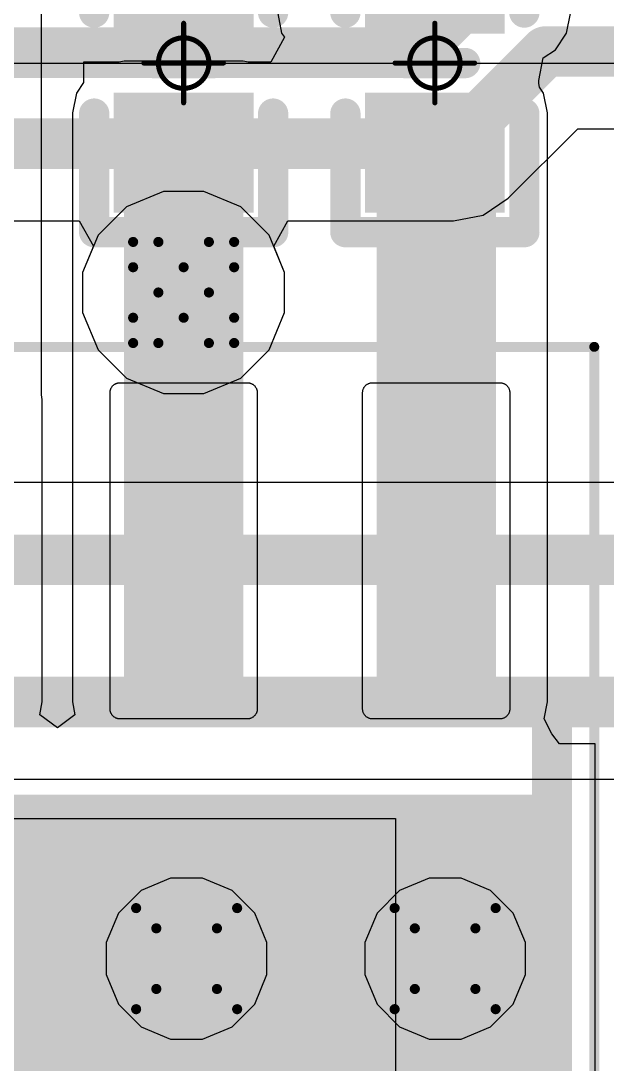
# Model space of a CAD drawing. Header units: inches. Extents: x -13 to 366, y -4 to 120.
# Drawn here: x 7.4 to 10.35, y 23.63 to 28.87 of the extents above; entities that cross this region are included whole.
import ezdxf

# ---------------------------------------------------------------- set-up
doc = ezdxf.new("R2010")
doc.units = ezdxf.units.IN
for name, color, linetype in [('Bottom Layer', 5, 'Continuous'), ('Bottom Solder', 6, 'Continuous'), ('Drill Drawing', 1, 'Continuous'), ('GND', 16, 'Continuous'), ('Mechanical 13', 56, 'Continuous'), ('Mechanical 15', 56, 'Continuous'), ('Multi-Layer', 9, 'Continuous'), ('Pad Holes', 156, 'Continuous'), ('POWER', 76, 'Continuous'), ('Top Layer', 1, 'Continuous'), ('Top Overlay', 2, 'Continuous'), ('Top Paste', 8, 'Continuous'), ('Top Solder', 216, 'Continuous'), ('Via Holes', 16, 'Continuous')]:
    doc.layers.add(name, color=color, linetype=linetype)

# ---------------------------------------------------------------- blocks, each defined once
blk = doc.blocks.new('C_0402_L_20')
at = {"layer": 'Top Layer'}
for points in [[(-0.6499986999999999, 0.2499995), (-0.2499995, 0.2499995), (-0.2499995, -0.2499995), (-0.6499986999999999, -0.2499995)], [(0.24991822, 0.24991822), (0.64991742, 0.24991822), (0.64991742, -0.25008078), (0.24991822, -0.25008078)]]:
    blk.add_hatch(color=1, dxfattribs=at).paths.add_polyline_path(points)
at = {"layer": 'Top Paste'}
for points in [[(-0.6499986999999999, 0.2499995), (-0.2499995, 0.2499995), (-0.2499995, -0.2499995), (-0.6499986999999999, -0.2499995)], [(0.24991822, 0.24991822), (0.64991742, 0.24991822), (0.64991742, -0.25008078), (0.24991822, -0.25008078)]]:
    blk.add_hatch(color=8, dxfattribs=at).paths.add_polyline_path(points)
at = {"layer": 'Top Solder'}
for points in [[(-0.7515987, 0.3515995), (-0.1483995, 0.3515995), (-0.1483995, -0.3515995), (-0.7515987, -0.3515995)], [(0.14831822, 0.35151822), (0.75151742, 0.35151822), (0.75151742, -0.35168078), (0.14831822, -0.35168078)]]:
    blk.add_hatch(color=216, dxfattribs=at).paths.add_polyline_path(points)
at = {"layer": 'Mechanical 15', "const_width": 0.0254}
for points in [[(0, 0.1999996), (0, -0.1999996)], [(-0.1999996, 0), (0.1999996, 0)]]:
    blk.add_lwpolyline(points, dxfattribs=at)
at = {"layer": 'Mechanical 15'}
for points, const_width in [([(-0.00635, 0.1999996, 1), (0.00635, 0.1999996, 1)], 0.0127), ([(0.127, 0, 1), (-0.127, 0, 1)], 0.0254), ([(-0.2063496, 0, 1), (-0.1936496, 0, 1)], 0.0127), ([(-0.13335, 0, 1), (-0.12065, 0, 1)], 0.0127), ([(0.12065, 0, 1), (0.13335, 0, 1)], 0.0127), ([(0.1936496, 0, 1), (0.2063496, 0, 1)], 0.0127), ([(-0.00635, -0.1999996, 1), (0.00635, -0.1999996, 1)], 0.0127)]:
    blk.add_lwpolyline(points, format="xyb", close=True, dxfattribs=dict(at, const_width=const_width))
at = {"layer": 'Top Overlay', "const_width": 0.1524}
for points in [[(-0.84991956, 0.44991782), (-0.254, 0.44991782)], [(-0.84991956, 0.44991782), (-0.84991956, -0.44991782)], [(0.254, 0.44991782), (0.84991956, 0.44991782)], [(0.84991956, 0.44991782), (0.84991956, -0.45008038)], [(0, 0.1524), (0, -0.1524)], [(-0.84991956, -0.44991782), (-0.254, -0.44991782)], [(-0.84991956, -0.44991782), (-0.8497569999999999, -0.45008038)], [(0.254, -0.44991782), (0.84991956, -0.44991782)]]:
    blk.add_lwpolyline(points, dxfattribs=at)
at = {"layer": 'Top Overlay', "const_width": 0.0762}
for points in [[(-0.8880195599999998, 0.44991782, 1), (-0.81181956, 0.44991782, 1)], [(-0.8880195599999998, 0.44991782, 1), (-0.81181956, 0.44991782, 1)], [(-0.2921, 0.44991782, 1), (-0.2159, 0.44991782, 1)], [(0.2159, 0.44991782, 1), (0.2921, 0.44991782, 1)], [(0.81181956, 0.44991782, 1), (0.8880195599999998, 0.44991782, 1)], [(0.81181956, 0.44991782, 1), (0.8880195599999998, 0.44991782, 1)], [(-0.0381, 0.1524, 1), (0.0381, 0.1524, 1)], [(-0.0381, -0.1524, 1), (0.0381, -0.1524, 1)], [(-0.8880195599999998, -0.44991782, 1), (-0.81181956, -0.44991782, 1)], [(-0.8880195599999998, -0.44991782, 1), (-0.81181956, -0.44991782, 1)], [(-0.8880195599999998, -0.44991782, 1), (-0.81181956, -0.44991782, 1)], [(-0.8878569999999999, -0.45008038, 1), (-0.8116569999999999, -0.45008038, 1)], [(-0.2921, -0.44991782, 1), (-0.2159, -0.44991782, 1)], [(0.2159, -0.44991782, 1), (0.2921, -0.44991782, 1)], [(0.81181956, -0.44991782, 1), (0.8880195599999998, -0.44991782, 1)], [(0.81181956, -0.45008038, 1), (0.8880195599999998, -0.45008038, 1)]]:
    blk.add_lwpolyline(points, format="xyb", close=True, dxfattribs=at)
blk = doc.blocks.new('VREG_LM5017MR_NOPB_21')
at = {"layer": 'Bottom Layer'}
h = blk.add_hatch(color=5, dxfattribs=at)
edge = h.paths.add_edge_path()
edge.add_arc((-0.65000124, 1.95000118), 0.1499997, 0, 360)
h = blk.add_hatch(color=5, dxfattribs=at)
edge = h.paths.add_edge_path()
edge.add_arc((-0.65000124, 0.65000124), 0.1499997, 0, 360)
at = {"layer": 'Bottom Solder'}
h = blk.add_hatch(color=6, dxfattribs=at)
edge = h.paths.add_edge_path()
edge.add_arc((-0.65000124, 1.95000118), 0.2515997, 0, 360)
h = blk.add_hatch(color=6, dxfattribs=at)
edge = h.paths.add_edge_path()
edge.add_arc((-0.65000124, 0.65000124), 0.2515997, 0, 360)
at = {"layer": 'GND'}
h = blk.add_hatch(color=16, dxfattribs=at)
edge = h.paths.add_edge_path()
edge.add_arc((-0.65000124, 1.95000118), 0.1499997, 0, 360)
h = blk.add_hatch(color=16, dxfattribs=at)
edge = h.paths.add_edge_path()
edge.add_arc((-0.65000124, 0.65000124), 0.1499997, 0, 360)
at = {"layer": 'Multi-Layer'}
h = blk.add_hatch(color=9, dxfattribs=at)
edge = h.paths.add_edge_path()
edge.add_arc((-0.65000124, 1.95000118), 0.1499997, 0, 360)
h = blk.add_hatch(color=9, dxfattribs=at)
edge = h.paths.add_edge_path()
edge.add_arc((-0.65000124, 0.65000124), 0.1499997, 0, 360)
at = {"layer": 'Pad Holes'}
h = blk.add_hatch(color=7, dxfattribs=at)
edge = h.paths.add_edge_path()
edge.add_arc((-0.65000124, 1.95000118), 0.0999998, 0, 360)
h = blk.add_hatch(color=7, dxfattribs=at)
edge = h.paths.add_edge_path()
edge.add_arc((-0.65000124, 0.65000124), 0.0999998, 0, 360)
at = {"layer": 'POWER'}
h = blk.add_hatch(color=76, dxfattribs=at)
edge = h.paths.add_edge_path()
edge.add_arc((-0.65000124, 1.95000118), 0.1499997, 0, 360)
h = blk.add_hatch(color=76, dxfattribs=at)
edge = h.paths.add_edge_path()
edge.add_arc((-0.65000124, 0.65000124), 0.1499997, 0, 360)
at = {"layer": 'Top Layer'}
blk.add_hatch(color=1, dxfattribs=at).paths.add_polyline_path([(-1.47499959, 2.45000018), (1.47499959, 2.45000018), (1.47499959, -2.45000018), (-1.47499959, -2.45000018)])
h = blk.add_hatch(color=1, dxfattribs=at)
edge = h.paths.add_edge_path()
edge.add_arc((-3.45999816, 2.18999816), 0.01500124, 90, 180)
edge.add_line((-3.4749994, 2.18999816), (-3.4749994, 1.62000184))
edge.add_arc((-3.45999816, 1.62000184), 0.01500124, 180, 270)
edge.add_line((-3.45999816, 1.6050006), (-1.9400012, 1.6050006))
edge.add_arc((-1.9400012, 1.62000184), 0.01500124, 270, 360)
edge.add_line((-1.92499996, 1.62000184), (-1.92499996, 2.18999816))
edge.add_arc((-1.9400012, 2.18999816), 0.01500124, 0, 90)
edge.add_line((-1.9400012, 2.2049994), (-3.45999816, 2.2049994))
h = blk.add_hatch(color=1, dxfattribs=at)
edge = h.paths.add_edge_path()
edge.add_arc((-0.65000124, 1.95000118), 0.1499997, 0, 360)
h = blk.add_hatch(color=1, dxfattribs=at)
edge = h.paths.add_edge_path()
edge.add_arc((-3.45999816, 0.9199981599999999), 0.01500124, 90, 180)
edge.add_line((-3.4749994, 0.9199981599999999), (-3.4749994, 0.3500018399999999))
edge.add_arc((-3.45999816, 0.35000184), 0.01500124, 180, 270)
edge.add_line((-3.45999816, 0.3350005999999999), (-1.9400012, 0.3350005999999999))
edge.add_arc((-1.9400012, 0.35000184), 0.01500124, 270, 360)
edge.add_line((-1.92499996, 0.35000184), (-1.92499996, 0.91999816))
edge.add_arc((-1.9400012, 0.9199981599999999), 0.01500124, 0, 90)
edge.add_line((-1.9400012, 0.9349993999999999), (-3.45999816, 0.9349993999999999))
h = blk.add_hatch(color=1, dxfattribs=at)
edge = h.paths.add_edge_path()
edge.add_arc((-0.65000124, 0.65000124), 0.1499997, 0, 360)
at = {"layer": 'Top Paste'}
h = blk.add_hatch(color=8, dxfattribs=at)
edge = h.paths.add_edge_path()
edge.add_arc((-3.45999816, 2.18999816), 0.01500124, 90, 180)
edge.add_line((-3.4749994, 2.18999816), (-3.4749994, 1.62000184))
edge.add_arc((-3.45999816, 1.62000184), 0.01500124, 180, 270)
edge.add_line((-3.45999816, 1.6050006), (-1.9400012, 1.6050006))
edge.add_arc((-1.9400012, 1.62000184), 0.01500124, 270, 360)
edge.add_line((-1.92499996, 1.62000184), (-1.92499996, 2.18999816))
edge.add_arc((-1.9400012, 2.18999816), 0.01500124, 0, 90)
edge.add_line((-1.9400012, 2.2049994), (-3.45999816, 2.2049994))
h = blk.add_hatch(color=8, dxfattribs=at)
edge = h.paths.add_edge_path()
edge.add_arc((-3.45999816, 0.9199981599999999), 0.01500124, 90, 180)
edge.add_line((-3.4749994, 0.9199981599999999), (-3.4749994, 0.3500018399999999))
edge.add_arc((-3.45999816, 0.35000184), 0.01500124, 180, 270)
edge.add_line((-3.45999816, 0.3350005999999999), (-1.9400012, 0.3350005999999999))
edge.add_arc((-1.9400012, 0.35000184), 0.01500124, 270, 360)
edge.add_line((-1.92499996, 0.35000184), (-1.92499996, 0.91999816))
edge.add_arc((-1.9400012, 0.9199981599999999), 0.01500124, 0, 90)
edge.add_line((-1.9400012, 0.9349993999999999), (-3.45999816, 0.9349993999999999))
at = {"layer": 'Top Solder'}
h = blk.add_hatch(color=216, dxfattribs=at)
edge = h.paths.add_edge_path()
edge.add_arc((-0.65000124, 1.95000118), 0.2515997, 0, 360)
h = blk.add_hatch(color=216, dxfattribs=at)
edge = h.paths.add_edge_path()
edge.add_arc((-0.65000124, 0.65000124), 0.2515997, 0, 360)
at = {"layer": 'Mechanical 13', "const_width": 0.127}
for points in [[(-1.95000118, -2.45000018), (-1.95000118, 2.45000018)], [(1.95000118, 2.45000018), (-1.95000118, 2.45000018)]]:
    blk.add_lwpolyline(points, dxfattribs=at)
at = {"layer": 'Mechanical 13'}
for points, const_width in [([(-1.98175118, 2.45000018, 1), (-1.91825118, 2.45000018, 1)], 0.0635), ([(-1.98175118, 2.45000018, 1), (-1.91825118, 2.45000018, 1)], 0.0635), ([(-3.76982736, 1.90757556, 1), (-3.96982696, 1.90757556, 1)], 0.1999996), ([(-4.01982686, 1.90757556, 1), (-3.91982706, 1.90757556, 1)], 0.0999998), ([(-3.819827259999999, 1.90757556, 1), (-3.719827459999999, 1.90757556, 1)], 0.0999998)]:
    blk.add_lwpolyline(points, format="xyb", close=True, dxfattribs=dict(at, const_width=const_width))
at = {"layer": 'Mechanical 15', "const_width": 0.0499999}
for points in [[(3.7249989, 2.69999968), (-3.7249989, 2.69999968)], [(-3.7249989, -2.69999968), (-3.7249989, 2.69999968)]]:
    blk.add_lwpolyline(points, dxfattribs=at)
at = {"layer": 'Mechanical 15', "const_width": 0.02499868}
blk.add_lwpolyline([(-3.737498239999999, 2.69999968, 1), (-3.71249956, 2.69999968, 1)], format="xyb", close=True, dxfattribs=at)
blk.add_lwpolyline([(-3.737498239999999, 2.69999968, 1), (-3.71249956, 2.69999968, 1)], format="xyb", close=True, dxfattribs=at)
at = {"layer": 'Top Overlay', "const_width": 0.127}
blk.add_lwpolyline([(1.95000118, 2.52499876), (-1.95000118, 2.52499876)], dxfattribs=at)
at = {"layer": 'Top Overlay'}
for points, const_width in [([(-1.98175118, 2.52499876, 1), (-1.91825118, 2.52499876, 1)], 0.0635), ([(-3.76982736, 1.90757556, 1), (-3.96982696, 1.90757556, 1)], 0.1999996), ([(-4.01982686, 1.90757556, 1), (-3.91982706, 1.90757556, 1)], 0.0999998), ([(-3.819827259999999, 1.90757556, 1), (-3.719827459999999, 1.90757556, 1)], 0.0999998)]:
    blk.add_lwpolyline(points, format="xyb", close=True, dxfattribs=dict(at, const_width=const_width))
at = {"layer": 'Top Paste'}
for p, q in [((-1.3550011, -1.69999914), (-1.3550011, 1.69999914)), ((-1.3550011, 1.69999914), (1.3550011, 1.69999914))]:
    blk.add_line(p, q, dxfattribs=at)
at = {"layer": 'Top Solder'}
for p, q in [((-3.5354514, 2.2543897), (-3.53385628, 2.25646488)), ((-3.53385628, 2.25646488), (-3.53215702, 2.25845624)), ((-3.53215702, 2.25845624), (-3.530356159999999, 2.26035616)), ((-3.530356159999999, 2.26035616), (-3.52845624, 2.26215702)), ((-3.52845624, 2.26215702), (-3.52646488, 2.26385628)), ((-3.52646488, 2.26385628), (-3.5243897, 2.2654514)), ((-3.5243897, 2.2654514), (-3.5222307, 2.26693476)), ((-3.5222307, 2.26693476), (-3.52000058, 2.26830128)), ((-3.52000058, 2.26830128), (-3.51769934, 2.26955096)), ((-3.51769934, 2.26955096), (-3.51533714, 2.27067618)), ((-3.51533714, 2.27067618), (-3.51291906, 2.27167948)), ((-3.51291906, 2.27167948), (-3.510450179999999, 2.27255324)), ((-3.510450179999999, 2.27255324), (-3.50794066, 2.27329746)), ((-3.50794066, 2.27329746), (-3.50539558, 2.27390706)), ((-3.50539558, 2.27390706), (-3.50282256, 2.27438458)), ((-3.50282256, 2.27438458), (-3.500226679999999, 2.27472494)), ((-3.500226679999999, 2.27472494), (-3.49761556, 2.27493068)), ((-3.49761556, 2.27493068), (-3.49499936, 2.27499926)), ((-3.49499936, 2.27499926), (-1.905, 2.27499926)), ((-1.905, 2.27499926), (-1.9023838, 2.27493068)), ((-1.9023838, 2.27493068), (-1.89977268, 2.27472494)), ((-1.89977268, 2.27472494), (-1.89717934, 2.27438458)), ((-1.89717934, 2.27438458), (-1.89460378, 2.27390706)), ((-1.89460378, 2.27390706), (-1.8920587, 2.27329746)), ((-1.8920587, 2.27329746), (-1.88954918, 2.27255324)), ((-1.88954918, 2.27255324), (-1.88708284, 2.27167948)), ((-1.88708284, 2.27167948), (-1.88466222, 2.27067618)), ((-1.88466222, 2.27067618), (-1.88230002, 2.26955096)), ((-1.88230002, 2.26955096), (-1.87999878, 2.26830128)), ((-1.87999878, 2.26830128), (-1.87776866, 2.26693476)), ((-1.87776866, 2.26693476), (-1.87560966, 2.2654514)), ((-1.87560966, 2.2654514), (-1.87353448, 2.26385628)), ((-1.87353448, 2.26385628), (-1.87154312, 2.26215702)), ((-1.87154312, 2.26215702), (-1.86964574, 2.26035616)), ((-1.86964574, 2.26035616), (-1.86784234, 2.25845624)), ((-1.86784234, 2.25845624), (-1.86614308, 2.25646488)), ((-1.86614308, 2.25646488), (-1.86454796, 2.2543897)), ((-3.54499926, 2.22499936), (-3.54493068, 2.22761556)), ((-3.54499926, 1.58500064), (-3.54499926, 2.22499936)), ((-3.54493068, 2.22761556), (-3.54472494, 2.23022668)), ((-3.54472494, 2.23022668), (-3.54438458, 2.23282256)), ((-3.54438458, 2.23282256), (-3.54390706, 2.23539558)), ((-3.54390706, 2.23539558), (-3.54329746, 2.23794066)), ((-3.54329746, 2.23794066), (-3.54255324, 2.24045018)), ((-3.54255324, 2.24045018), (-3.54167948, 2.24291906)), ((-3.54167948, 2.24291906), (-3.54067618, 2.24533714)), ((-3.54067618, 2.24533714), (-3.53955096, 2.24769934)), ((-3.53955096, 2.24769934), (-3.538301279999999, 2.25000058)), ((-3.538301279999999, 2.25000058), (-3.53693476, 2.2522307)), ((-3.53693476, 2.2522307), (-3.5354514, 2.2543897)), ((-1.86454796, 2.2543897), (-1.86306714, 2.2522307)), ((-1.86306714, 2.2522307), (-1.86169808, 2.25000058)), ((-1.86169808, 2.25000058), (-1.86045094, 2.24769934)), ((-1.86045094, 2.24769934), (-1.85932318, 2.24533714)), ((-1.85932318, 2.24533714), (-1.85831988, 2.24291906)), ((-1.85831988, 2.24291906), (-1.85744612, 2.24045018)), ((-1.85744612, 2.24045018), (-1.85670444, 2.23794066)), ((-1.85670444, 2.23794066), (-1.8560923, 2.23539558)), ((-1.8560923, 2.23539558), (-1.85561478, 2.23282256)), ((-1.85561478, 2.23282256), (-1.85527442, 2.23022668)), ((-1.85527442, 2.23022668), (-1.85506868, 2.22761556)), ((-1.85506868, 2.22761556), (-1.8550001, 2.22499936)), ((-1.8550001, 2.22499936), (-1.8550001, 1.58500064)), ((-1.3550011, -1.69999914), (-1.3550011, 1.69999914)), ((-1.3550011, 1.69999914), (1.3550011, 1.69999914)), ((-3.54493068, 1.58238444), (-3.54499926, 1.58500064)), ((-3.54472494, 1.57977332), (-3.54493068, 1.58238444)), ((-3.54438458, 1.57717744), (-3.54472494, 1.57977332)), ((-3.54390706, 1.57460442), (-3.54438458, 1.57717744)), ((-3.54329746, 1.57205934), (-3.54390706, 1.57460442)), ((-1.8560923, 1.57460442), (-1.85670444, 1.57205934)), ((-1.85561478, 1.57717744), (-1.8560923, 1.57460442)), ((-1.85527442, 1.57977332), (-1.85561478, 1.57717744)), ((-1.85506868, 1.58238444), (-1.85527442, 1.57977332)), ((-1.8550001, 1.58500064), (-1.85506868, 1.58238444)), ((-3.54255324, 1.56954982), (-3.54329746, 1.57205934)), ((-3.54167948, 1.56708094), (-3.54255324, 1.56954982)), ((-3.54067618, 1.56466286), (-3.54167948, 1.56708094)), ((-3.53955096, 1.56230066), (-3.54067618, 1.56466286)), ((-3.538301279999999, 1.55999942), (-3.53955096, 1.56230066)), ((-3.53693476, 1.5577693), (-3.538301279999999, 1.55999942)), ((-3.5354514, 1.5556103), (-3.53693476, 1.5577693)), ((-3.53385628, 1.55353512), (-3.5354514, 1.5556103)), ((-3.53215702, 1.55154376), (-3.53385628, 1.55353512)), ((-3.530356159999999, 1.54964384), (-3.53215702, 1.55154376)), ((-3.52845624, 1.54784298), (-3.530356159999999, 1.54964384)), ((-3.52646488, 1.54614372), (-3.52845624, 1.54784298)), ((-3.5243897, 1.5445486), (-3.52646488, 1.54614372)), ((-3.5222307, 1.54306524), (-3.5243897, 1.5445486)), ((-3.52000058, 1.54169872), (-3.5222307, 1.54306524)), ((-3.51769934, 1.54044904), (-3.52000058, 1.54169872)), ((-3.51533714, 1.53932382), (-3.51769934, 1.54044904)), ((-3.51291906, 1.53832052), (-3.51533714, 1.53932382)), ((-3.510450179999999, 1.53744676), (-3.51291906, 1.53832052)), ((-3.50794066, 1.53670254), (-3.510450179999999, 1.53744676)), ((-3.50539558, 1.53609294), (-3.50794066, 1.53670254)), ((-3.50282256, 1.53561542), (-3.50539558, 1.53609294)), ((-3.500226679999999, 1.53527506), (-3.50282256, 1.53561542)), ((-3.49761556, 1.53506932), (-3.500226679999999, 1.53527506)), ((-3.49499936, 1.53500074), (-3.49761556, 1.53506932)), ((-1.905, 1.53500074), (-3.49499936, 1.53500074)), ((-1.9023838, 1.53506932), (-1.905, 1.53500074)), ((-1.89977268, 1.53527506), (-1.9023838, 1.53506932)), ((-1.89717934, 1.53561542), (-1.89977268, 1.53527506)), ((-1.89460378, 1.53609294), (-1.89717934, 1.53561542)), ((-1.8920587, 1.53670254), (-1.89460378, 1.53609294)), ((-1.88954918, 1.53744676), (-1.8920587, 1.53670254)), ((-1.88708284, 1.53832052), (-1.88954918, 1.53744676)), ((-1.88466222, 1.53932382), (-1.88708284, 1.53832052)), ((-1.88230002, 1.54044904), (-1.88466222, 1.53932382)), ((-1.87999878, 1.54169872), (-1.88230002, 1.54044904)), ((-1.87776866, 1.54306524), (-1.87999878, 1.54169872)), ((-1.87560966, 1.5445486), (-1.87776866, 1.54306524)), ((-1.87353448, 1.54614372), (-1.87560966, 1.5445486)), ((-1.87154312, 1.54784298), (-1.87353448, 1.54614372)), ((-1.86964574, 1.54964384), (-1.87154312, 1.54784298)), ((-1.86784234, 1.55154376), (-1.86964574, 1.54964384)), ((-1.86614308, 1.55353512), (-1.86784234, 1.55154376)), ((-1.86454796, 1.5556103), (-1.86614308, 1.55353512)), ((-1.86306714, 1.5577693), (-1.86454796, 1.5556103)), ((-1.86169808, 1.55999942), (-1.86306714, 1.5577693)), ((-1.86045094, 1.56230066), (-1.86169808, 1.55999942)), ((-1.85932318, 1.56466286), (-1.86045094, 1.56230066)), ((-1.85831988, 1.56708094), (-1.85932318, 1.56466286)), ((-1.85744612, 1.56954982), (-1.85831988, 1.56708094)), ((-1.85670444, 1.57205934), (-1.85744612, 1.56954982)), ((-3.5243897, 0.9954513999999999), (-3.5222307, 0.9969347599999998)), ((-3.5222307, 0.9969347599999998), (-3.52000058, 0.9983012800000001)), ((-3.52000058, 0.9983012800000001), (-3.51769934, 0.99955096)), ((-3.51769934, 0.99955096), (-3.51533714, 1.00067618)), ((-3.51533714, 1.00067618), (-3.51291906, 1.00167948)), ((-3.51291906, 1.00167948), (-3.510450179999999, 1.00255324)), ((-3.510450179999999, 1.00255324), (-3.50794066, 1.00329746)), ((-3.50794066, 1.00329746), (-3.50539558, 1.00390706)), ((-3.50539558, 1.00390706), (-3.50282256, 1.00438458)), ((-3.50282256, 1.00438458), (-3.500226679999999, 1.00472494)), ((-3.500226679999999, 1.00472494), (-3.49761556, 1.00493068)), ((-3.49761556, 1.00493068), (-3.49499936, 1.00499926)), ((-3.49499936, 1.00499926), (-1.905, 1.00499926)), ((-1.905, 1.00499926), (-1.9023838, 1.00493068)), ((-1.9023838, 1.00493068), (-1.89977268, 1.00472494)), ((-1.89977268, 1.00472494), (-1.89717934, 1.00438458)), ((-1.89717934, 1.00438458), (-1.89460378, 1.00390706)), ((-1.89460378, 1.00390706), (-1.8920587, 1.00329746)), ((-1.8920587, 1.00329746), (-1.88954918, 1.00255324)), ((-1.88954918, 1.00255324), (-1.88708284, 1.00167948)), ((-1.88708284, 1.00167948), (-1.88466222, 1.00067618)), ((-1.88466222, 1.00067618), (-1.88230002, 0.99955096)), ((-1.88230002, 0.99955096), (-1.87999878, 0.9983012800000001)), ((-1.87999878, 0.9983012800000001), (-1.87776866, 0.9969347599999998)), ((-1.87776866, 0.9969347599999998), (-1.87560966, 0.9954513999999999)), ((-3.54499926, 0.9549993599999999), (-3.54493068, 0.95761556)), ((-3.54499926, 0.31500064), (-3.54499926, 0.9549993599999999)), ((-3.54493068, 0.95761556), (-3.54472494, 0.96022668)), ((-3.54472494, 0.96022668), (-3.54438458, 0.96282256)), ((-3.54438458, 0.96282256), (-3.54390706, 0.9653955799999999)), ((-3.54390706, 0.9653955799999999), (-3.54329746, 0.9679406599999999)), ((-3.54329746, 0.9679406599999999), (-3.54255324, 0.97045018)), ((-3.54255324, 0.97045018), (-3.54167948, 0.97291906)), ((-3.54167948, 0.97291906), (-3.54067618, 0.9753371399999999)), ((-3.54067618, 0.9753371399999999), (-3.53955096, 0.97769934)), ((-3.53955096, 0.97769934), (-3.538301279999999, 0.9800005799999999)), ((-3.538301279999999, 0.9800005799999999), (-3.53693476, 0.9822306999999999)), ((-3.53693476, 0.9822306999999999), (-3.5354514, 0.9843896999999999)), ((-3.5354514, 0.9843896999999999), (-3.53385628, 0.98646488)), ((-3.53385628, 0.98646488), (-3.53215702, 0.98845624)), ((-3.53215702, 0.98845624), (-3.530356159999999, 0.9903561599999999)), ((-3.530356159999999, 0.9903561599999999), (-3.52845624, 0.99215702)), ((-3.52845624, 0.99215702), (-3.52646488, 0.99385628)), ((-3.52646488, 0.99385628), (-3.5243897, 0.9954513999999999)), ((-1.87560966, 0.9954513999999999), (-1.87353448, 0.99385628)), ((-1.87353448, 0.99385628), (-1.87154312, 0.99215702)), ((-1.87154312, 0.99215702), (-1.86964574, 0.9903561599999999)), ((-1.86964574, 0.9903561599999999), (-1.86784234, 0.98845624)), ((-1.86784234, 0.98845624), (-1.86614308, 0.98646488)), ((-1.86614308, 0.98646488), (-1.86454796, 0.9843896999999999)), ((-1.86454796, 0.9843896999999999), (-1.86306714, 0.9822306999999999)), ((-1.86306714, 0.9822306999999999), (-1.86169808, 0.9800005799999999)), ((-1.86169808, 0.9800005799999999), (-1.86045094, 0.97769934)), ((-1.86045094, 0.97769934), (-1.85932318, 0.9753371399999999)), ((-1.85932318, 0.9753371399999999), (-1.85831988, 0.97291906)), ((-1.85831988, 0.97291906), (-1.85744612, 0.97045018)), ((-1.85744612, 0.97045018), (-1.85670444, 0.9679406599999999)), ((-1.85670444, 0.9679406599999999), (-1.8560923, 0.9653955799999999)), ((-1.8560923, 0.9653955799999999), (-1.85561478, 0.96282256)), ((-1.85561478, 0.96282256), (-1.85527442, 0.96022668)), ((-1.85527442, 0.96022668), (-1.85506868, 0.95761556)), ((-1.85506868, 0.95761556), (-1.8550001, 0.9549993599999999)), ((-1.8550001, 0.9549993599999999), (-1.8550001, 0.31500064)), ((-3.54493068, 0.31238444), (-3.54499926, 0.31500064)), ((-1.8550001, 0.31500064), (-1.85506868, 0.31238444)), ((-3.54472494, 0.30977332), (-3.54493068, 0.31238444)), ((-3.54438458, 0.30717744), (-3.54472494, 0.30977332)), ((-3.54390706, 0.30460442), (-3.54438458, 0.30717744)), ((-3.54329746, 0.30205934), (-3.54390706, 0.30460442)), ((-3.54255324, 0.29954982), (-3.54329746, 0.30205934)), ((-3.54167948, 0.29708094), (-3.54255324, 0.29954982)), ((-3.54067618, 0.29466286), (-3.54167948, 0.29708094)), ((-3.53955096, 0.29230066), (-3.54067618, 0.29466286)), ((-3.538301279999999, 0.28999942), (-3.53955096, 0.29230066)), ((-3.53693476, 0.2877693), (-3.538301279999999, 0.28999942)), ((-3.5354514, 0.2856103), (-3.53693476, 0.2877693)), ((-3.53385628, 0.28353512), (-3.5354514, 0.2856103)), ((-3.53215702, 0.28154376), (-3.53385628, 0.28353512)), ((-3.530356159999999, 0.27964384), (-3.53215702, 0.28154376)), ((-3.52845624, 0.27784298), (-3.530356159999999, 0.27964384)), ((-3.52646488, 0.27614372), (-3.52845624, 0.27784298)), ((-3.5243897, 0.2745486), (-3.52646488, 0.27614372)), ((-3.5222307, 0.27306524), (-3.5243897, 0.2745486)), ((-3.52000058, 0.2716987199999999), (-3.5222307, 0.27306524)), ((-3.51769934, 0.27044904), (-3.52000058, 0.2716987199999999)), ((-3.51533714, 0.26932382), (-3.51769934, 0.27044904)), ((-3.51291906, 0.26832052), (-3.51533714, 0.26932382)), ((-3.510450179999999, 0.26744676), (-3.51291906, 0.26832052)), ((-3.50794066, 0.26670254), (-3.510450179999999, 0.26744676)), ((-3.50539558, 0.26609294), (-3.50794066, 0.26670254)), ((-3.50282256, 0.26561542), (-3.50539558, 0.26609294)), ((-3.500226679999999, 0.26527506), (-3.50282256, 0.26561542)), ((-3.49761556, 0.26506932), (-3.500226679999999, 0.26527506)), ((-3.49499936, 0.26500074), (-3.49761556, 0.26506932)), ((-1.905, 0.26500074), (-3.49499936, 0.26500074)), ((-1.9023838, 0.26506932), (-1.905, 0.26500074)), ((-1.89977268, 0.26527506), (-1.9023838, 0.26506932)), ((-1.89717934, 0.26561542), (-1.89977268, 0.26527506)), ((-1.89460378, 0.26609294), (-1.89717934, 0.26561542)), ((-1.8920587, 0.26670254), (-1.89460378, 0.26609294)), ((-1.88954918, 0.26744676), (-1.8920587, 0.26670254)), ((-1.88708284, 0.26832052), (-1.88954918, 0.26744676)), ((-1.88466222, 0.26932382), (-1.88708284, 0.26832052)), ((-1.88230002, 0.27044904), (-1.88466222, 0.26932382)), ((-1.87999878, 0.2716987199999999), (-1.88230002, 0.27044904)), ((-1.87776866, 0.27306524), (-1.87999878, 0.2716987199999999)), ((-1.87560966, 0.2745486), (-1.87776866, 0.27306524)), ((-1.87353448, 0.27614372), (-1.87560966, 0.2745486)), ((-1.87154312, 0.27784298), (-1.87353448, 0.27614372)), ((-1.86964574, 0.27964384), (-1.87154312, 0.27784298)), ((-1.86784234, 0.28154376), (-1.86964574, 0.27964384)), ((-1.86614308, 0.28353512), (-1.86784234, 0.28154376)), ((-1.86454796, 0.2856103), (-1.86614308, 0.28353512)), ((-1.86306714, 0.2877693), (-1.86454796, 0.2856103)), ((-1.86169808, 0.28999942), (-1.86306714, 0.2877693)), ((-1.86045094, 0.29230066), (-1.86169808, 0.28999942)), ((-1.85932318, 0.29466286), (-1.86045094, 0.29230066)), ((-1.85831988, 0.29708094), (-1.85932318, 0.29466286)), ((-1.85744612, 0.29954982), (-1.85831988, 0.29708094)), ((-1.85670444, 0.30205934), (-1.85744612, 0.29954982)), ((-1.8560923, 0.30460442), (-1.85670444, 0.30205934)), ((-1.85561478, 0.30717744), (-1.8560923, 0.30460442)), ((-1.85527442, 0.30977332), (-1.85561478, 0.30717744)), ((-1.85506868, 0.31238444), (-1.85527442, 0.30977332))]:
    blk.add_line(p, q, dxfattribs=at)
blk = doc.blocks.new('C_0402_L_34')
at = {"layer": 'Top Layer'}
for points in [[(-0.6499986999999999, 0.2499995), (-0.2499995, 0.2499995), (-0.2499995, -0.2499995), (-0.6499986999999999, -0.2499995)], [(0.24991822, 0.24991822), (0.64991742, 0.24991822), (0.64991742, -0.25008078), (0.24991822, -0.25008078)]]:
    blk.add_hatch(color=1, dxfattribs=at).paths.add_polyline_path(points)
at = {"layer": 'Top Paste'}
for points in [[(-0.6499986999999999, 0.2499995), (-0.2499995, 0.2499995), (-0.2499995, -0.2499995), (-0.6499986999999999, -0.2499995)], [(0.24991822, 0.24991822), (0.64991742, 0.24991822), (0.64991742, -0.25008078), (0.24991822, -0.25008078)]]:
    blk.add_hatch(color=8, dxfattribs=at).paths.add_polyline_path(points)
at = {"layer": 'Top Solder'}
for points in [[(-0.7515987, 0.3515995), (-0.1483995, 0.3515995), (-0.1483995, -0.3515995), (-0.7515987, -0.3515995)], [(0.14831822, 0.35151822), (0.75151742, 0.35151822), (0.75151742, -0.35168078), (0.14831822, -0.35168078)]]:
    blk.add_hatch(color=216, dxfattribs=at).paths.add_polyline_path(points)
at = {"layer": 'Mechanical 15', "const_width": 0.0254}
for points in [[(0, -0.1999996), (0, 0.1999996)], [(0.1999996, 0), (-0.1999996, 0)]]:
    blk.add_lwpolyline(points, dxfattribs=at)
at = {"layer": 'Mechanical 15'}
for points, const_width in [([(-0.00635, 0.1999996, 1), (0.00635, 0.1999996, 1)], 0.0127), ([(0.127, 0, 1), (-0.127, 0, 1)], 0.0254), ([(-0.2063496, 0, 1), (-0.1936496, 0, 1)], 0.0127), ([(-0.13335, 0, 1), (-0.12065, 0, 1)], 0.0127), ([(0.12065, 0, 1), (0.13335, 0, 1)], 0.0127), ([(0.1936496, 0, 1), (0.2063496, 0, 1)], 0.0127), ([(-0.00635, -0.1999996, 1), (0.00635, -0.1999996, 1)], 0.0127)]:
    blk.add_lwpolyline(points, format="xyb", close=True, dxfattribs=dict(at, const_width=const_width))
at = {"layer": 'Top Overlay', "const_width": 0.1524}
for points in [[(-0.254, 0.44991782), (-0.84991956, 0.44991782)], [(-0.84991956, -0.44991782), (-0.84991956, 0.44991782)], [(0.84991956, 0.44991782), (0.254, 0.44991782)], [(0.84991956, -0.45008038), (0.84991956, 0.44991782)], [(0, -0.1524), (0, 0.1524)], [(-0.254, -0.44991782), (-0.84991956, -0.44991782)], [(-0.8497569999999999, -0.45008038), (-0.84991956, -0.44991782)], [(0.84991956, -0.44991782), (0.254, -0.44991782)]]:
    blk.add_lwpolyline(points, dxfattribs=at)
at = {"layer": 'Top Overlay', "const_width": 0.0762}
for points in [[(-0.8880195599999998, 0.44991782, 1), (-0.81181956, 0.44991782, 1)], [(-0.8880195599999998, 0.44991782, 1), (-0.81181956, 0.44991782, 1)], [(-0.2921, 0.44991782, 1), (-0.2159, 0.44991782, 1)], [(0.2159, 0.44991782, 1), (0.2921, 0.44991782, 1)], [(0.81181956, 0.44991782, 1), (0.8880195599999998, 0.44991782, 1)], [(0.81181956, 0.44991782, 1), (0.8880195599999998, 0.44991782, 1)], [(-0.0381, 0.1524, 1), (0.0381, 0.1524, 1)], [(-0.0381, -0.1524, 1), (0.0381, -0.1524, 1)], [(-0.8880195599999998, -0.44991782, 1), (-0.81181956, -0.44991782, 1)], [(-0.8880195599999998, -0.44991782, 1), (-0.81181956, -0.44991782, 1)], [(-0.8880195599999998, -0.44991782, 1), (-0.81181956, -0.44991782, 1)], [(-0.8878569999999999, -0.45008038, 1), (-0.8116569999999999, -0.45008038, 1)], [(-0.2921, -0.44991782, 1), (-0.2159, -0.44991782, 1)], [(0.2159, -0.44991782, 1), (0.2921, -0.44991782, 1)], [(0.81181956, -0.44991782, 1), (0.8880195599999998, -0.44991782, 1)], [(0.81181956, -0.45008038, 1), (0.8880195599999998, -0.45008038, 1)]]:
    blk.add_lwpolyline(points, format="xyb", close=True, dxfattribs=at)

msp = doc.modelspace()

# ---------------------------------------------------------------- hatches: boundary and pattern name
at = {"layer": 'Bottom Layer'}
h = msp.add_hatch(color=5, dxfattribs=at)
edge = h.paths.add_edge_path()
edge.add_arc((8.21937904, 27.50588352), 0.254, 0, 360)
at = {"layer": 'GND'}
h = msp.add_hatch(color=16, dxfattribs=at)
edge = h.paths.add_edge_path()
edge.add_arc((8.21937904, 27.50588352), 0.254, 0, 360)
at = {"layer": 'POWER'}
h = msp.add_hatch(color=76, dxfattribs=at)
edge = h.paths.add_edge_path()
edge.add_arc((8.21937904, 27.50588352), 0.254, 0, 360)
at = {"layer": 'Top Layer'}
for points in [[(7.91946092, 26.20760062), (8.519459719999999, 26.20760062), (8.519459719999999, 28.40907958), (7.91946092, 28.40907958)], [(9.18946092, 26.20760062), (9.78945972, 26.20760062), (9.78945972, 28.4089983), (9.18946092, 28.4089983)]]:
    msp.add_hatch(color=1, dxfattribs=at).paths.add_polyline_path(points)
h = msp.add_hatch(color=1, dxfattribs=at)
edge = h.paths.add_edge_path()
edge.add_arc((8.21937904, 27.50588352), 0.254, 0, 360)
at = {"layer": 'Via Holes'}
h = msp.add_hatch(color=7, dxfattribs=at)
edge = h.paths.add_edge_path()
edge.add_arc((8.21937904, 27.50588352), 0.127, 0, 360)

# ---------------------------------------------------------------- linework, layer by layer
at = {"layer": 'Bottom Layer'}
for p, q in [((9.8518726, 27.97931665999999), (10.20108958, 28.32853364)), ((10.20108958, 28.32853364), (11.68584404, 28.32853364)), ((9.725845419999999, 27.89510804), (9.8518726, 27.97931665999999)), ((-0.03414014, 27.86553736), (7.694675999999999, 27.86553736)), ((7.694675999999999, 27.86553736), (7.76589252, 27.73853482)), ((8.67286556, 27.73853482), (8.744082079999998, 27.86553736)), ((8.744082079999998, 27.86553736), (9.57718684, 27.86553736)), ((9.57718684, 27.86553736), (9.725845419999999, 27.89510804)), ((7.76589252, 27.73853482), (7.71137904, 27.6069298)), ((8.727379039999999, 27.6069298), (8.67286556, 27.73853482)), ((7.71137904, 27.6069298), (7.71137904, 27.40483724)), ((8.727379039999999, 27.40483724), (8.727379039999999, 27.6069298)), ((7.71137904, 27.40483724), (7.788716959999999, 27.21812438)), ((8.65004112, 27.21812438), (8.727379039999999, 27.40483724)), ((7.788716959999999, 27.21812438), (7.931619899999999, 27.07522144)), ((8.50713818, 27.07522144), (8.65004112, 27.21812438)), ((7.931619899999999, 27.07522144), (8.11833276, 26.99788352)), ((8.320425319999998, 26.99788352), (8.50713818, 27.07522144)), ((8.11833276, 26.99788352), (8.320425319999998, 26.99788352)), ((11.78584384, 26.55046506), (3.76787156, 26.55046506)), ((3.16551818, 25.05913708), (11.4142901, 25.05913708)), ((8.15410104, 24.56160188), (8.00561518, 24.50009578)), ((8.314822079999999, 24.56160188), (8.15410104, 24.56160188)), ((8.463307939999998, 24.50009578), (8.314822079999999, 24.56160188)), ((9.45410098, 24.56160188), (9.305615119999999, 24.50009578)), ((9.61482202, 24.56160188), (9.45410098, 24.56160188)), ((9.76330788, 24.50009578), (9.61482202, 24.56160188)), ((8.00561518, 24.50009578), (7.891967960000001, 24.38644856)), ((8.57695516, 24.38644856), (8.463307939999998, 24.50009578)), ((9.305615119999999, 24.50009578), (9.1919679, 24.38644856)), ((9.8769551, 24.38644856), (9.76330788, 24.50009578)), ((7.891967960000001, 24.38644856), (7.83046186, 24.2379627)), ((8.63846126, 24.2379627), (8.57695516, 24.38644856)), ((9.1919679, 24.38644856), (9.130461799999999, 24.2379627)), ((9.938461199999999, 24.2379627), (9.8769551, 24.38644856)), ((7.83046186, 24.2379627), (7.83046186, 24.07724166)), ((8.63846126, 24.07724166), (8.63846126, 24.2379627)), ((9.130461799999999, 24.2379627), (9.130461799999999, 24.07724166)), ((9.938461199999999, 24.07724166), (9.938461199999999, 24.2379627)), ((7.83046186, 24.07724166), (7.891967960000001, 23.9287558)), ((8.57695516, 23.9287558), (8.63846126, 24.07724166)), ((9.130461799999999, 24.07724166), (9.1919679, 23.9287558)), ((9.8769551, 23.9287558), (9.938461199999999, 24.07724166)), ((7.891967960000001, 23.9287558), (8.00561518, 23.81510858)), ((8.463307939999998, 23.81510858), (8.57695516, 23.9287558)), ((9.1919679, 23.9287558), (9.305615119999999, 23.81510858)), ((9.76330788, 23.81510858), (9.8769551, 23.9287558)), ((8.00561518, 23.81510858), (8.15410104, 23.75360248)), ((8.314822079999999, 23.75360248), (8.463307939999998, 23.81510858)), ((9.305615119999999, 23.81510858), (9.45410098, 23.75360248)), ((9.61482202, 23.75360248), (9.76330788, 23.81510858)), ((8.15410104, 23.75360248), (8.314822079999999, 23.75360248)), ((9.45410098, 23.75360248), (9.61482202, 23.75360248))]:
    msp.add_line(p, q, dxfattribs=at)
at = {"layer": 'Bottom Layer', "const_width": 0.254}
for points in [[(9.38780952, 28.71120242), (10.6636058, 29.9869987)], [(9.57718684, 28.25400242), (10.04018312, 28.7169987)], [(10.04018312, 28.7169987), (12.0158002, 28.7169987)], [(-0.41547796, 28.71120242), (9.38780952, 28.71120242)], [(-0.1950466, 28.25400242), (9.57718684, 28.25400242)], [(3.4379154, 26.162), (12.1158, 26.162)], [(2.83556202, 25.44760214), (11.57519656, 25.44760214)]]:
    msp.add_lwpolyline(points, dxfattribs=at)
at = {"layer": 'Bottom Layer', "const_width": 0.127}
for points in [[(9.976683119999999, 28.7169987, 1), (10.10368312, 28.7169987, 1)], [(9.976683119999999, 28.7169987, 1), (10.10368312, 28.7169987, 1)], [(9.32430952, 28.71120242, 1), (9.451309519999999, 28.71120242, 1)], [(9.32430952, 28.71120242, 1), (9.451309519999999, 28.71120242, 1)], [(9.51368684, 28.25400242, 1), (9.64068684, 28.25400242, 1)], [(9.51368684, 28.25400242, 1), (9.64068684, 28.25400242, 1)]]:
    msp.add_lwpolyline(points, format="xyb", close=True, dxfattribs=at)
at = {"layer": 'Drill Drawing', "const_width": 0.0508}
for points in [[(7.965379039999999, 27.63288352), (7.965379039999999, 27.75988352)], [(7.965379039999999, 27.75988352), (8.092379039999999, 27.75988352)], [(8.092379039999999, 27.75988352), (8.21937904, 27.63288352)], [(8.21937904, 27.63288352), (8.346379039999999, 27.75988352)], [(8.346379039999999, 27.75988352), (8.47337904, 27.75988352)], [(8.47337904, 27.63288352), (8.47337904, 27.75988352)], [(7.965379039999999, 27.63288352), (8.092379039999999, 27.50588352)], [(8.346379039999999, 27.50588352), (8.47337904, 27.63288352)], [(7.965379039999999, 27.37888352), (8.092379039999999, 27.50588352)], [(8.346379039999999, 27.50588352), (8.47337904, 27.37888352)], [(7.965379039999999, 27.25188352), (7.965379039999999, 27.37888352)], [(8.092379039999999, 27.25188352), (8.21937904, 27.37888352)], [(8.21937904, 27.37888352), (8.346379039999999, 27.25188352)], [(8.47337904, 27.25188352), (8.47337904, 27.37888352)], [(7.965379039999999, 27.25188352), (8.092379039999999, 27.25188352)], [(8.346379039999999, 27.25188352), (8.47337904, 27.25188352)], [(7.98046156, 24.41160218), (8.488461560000001, 24.41160218)], [(7.98046156, 23.90360218), (7.98046156, 24.41160218)], [(8.488461560000001, 23.90360218), (8.488461560000001, 24.41160218)], [(9.2804615, 24.41160218), (9.7884615, 24.41160218)], [(9.2804615, 23.90360218), (9.2804615, 24.41160218)], [(9.7884615, 23.90360218), (9.7884615, 24.41160218)], [(8.08206156, 24.31000218), (8.38686156, 24.31000218)], [(8.08206156, 24.00520218), (8.08206156, 24.31000218)], [(8.38686156, 24.00520218), (8.38686156, 24.31000218)], [(9.382061499999999, 24.31000218), (9.6868615, 24.31000218)], [(9.382061499999999, 24.00520218), (9.382061499999999, 24.31000218)], [(9.6868615, 24.00520218), (9.6868615, 24.31000218)], [(8.08206156, 24.00520218), (8.38686156, 24.00520218)], [(9.382061499999999, 24.00520218), (9.6868615, 24.00520218)], [(7.98046156, 23.90360218), (8.488461560000001, 23.90360218)], [(9.2804615, 23.90360218), (9.7884615, 23.90360218)]]:
    msp.add_lwpolyline(points, dxfattribs=at)
at = {"layer": 'Drill Drawing', "const_width": 0.0254}
for points in [[(7.952679039999999, 27.75988352, 1), (7.978079039999999, 27.75988352, 1)], [(7.952679039999999, 27.75988352, 1), (7.978079039999999, 27.75988352, 1)], [(8.079679039999998, 27.75988352, 1), (8.10507904, 27.75988352, 1)], [(8.079679039999998, 27.75988352, 1), (8.10507904, 27.75988352, 1)], [(8.33367904, 27.75988352, 1), (8.35907904, 27.75988352, 1)], [(8.33367904, 27.75988352, 1), (8.35907904, 27.75988352, 1)], [(8.460679039999999, 27.75988352, 1), (8.48607904, 27.75988352, 1)], [(8.460679039999999, 27.75988352, 1), (8.48607904, 27.75988352, 1)], [(7.952679039999999, 27.63288352, 1), (7.978079039999999, 27.63288352, 1)], [(7.952679039999999, 27.63288352, 1), (7.978079039999999, 27.63288352, 1)], [(8.20667904, 27.63288352, 1), (8.232079039999999, 27.63288352, 1)], [(8.20667904, 27.63288352, 1), (8.232079039999999, 27.63288352, 1)], [(8.460679039999999, 27.63288352, 1), (8.48607904, 27.63288352, 1)], [(8.460679039999999, 27.63288352, 1), (8.48607904, 27.63288352, 1)], [(8.079679039999998, 27.50588352, 1), (8.10507904, 27.50588352, 1)], [(8.079679039999998, 27.50588352, 1), (8.10507904, 27.50588352, 1)], [(8.33367904, 27.50588352, 1), (8.35907904, 27.50588352, 1)], [(8.33367904, 27.50588352, 1), (8.35907904, 27.50588352, 1)], [(7.952679039999999, 27.37888352, 1), (7.978079039999999, 27.37888352, 1)], [(7.952679039999999, 27.37888352, 1), (7.978079039999999, 27.37888352, 1)], [(8.20667904, 27.37888352, 1), (8.232079039999999, 27.37888352, 1)], [(8.20667904, 27.37888352, 1), (8.232079039999999, 27.37888352, 1)], [(8.460679039999999, 27.37888352, 1), (8.48607904, 27.37888352, 1)], [(8.460679039999999, 27.37888352, 1), (8.48607904, 27.37888352, 1)], [(7.952679039999999, 27.25188352, 1), (7.978079039999999, 27.25188352, 1)], [(7.952679039999999, 27.25188352, 1), (7.978079039999999, 27.25188352, 1)], [(8.079679039999998, 27.25188352, 1), (8.10507904, 27.25188352, 1)], [(8.079679039999998, 27.25188352, 1), (8.10507904, 27.25188352, 1)], [(8.33367904, 27.25188352, 1), (8.35907904, 27.25188352, 1)], [(8.33367904, 27.25188352, 1), (8.35907904, 27.25188352, 1)], [(8.460679039999999, 27.25188352, 1), (8.48607904, 27.25188352, 1)], [(8.460679039999999, 27.25188352, 1), (8.48607904, 27.25188352, 1)], [(7.96776156, 24.41160218, 1), (7.99316156, 24.41160218, 1)], [(7.96776156, 24.41160218, 1), (7.99316156, 24.41160218, 1)], [(8.47576156, 24.41160218, 1), (8.501161559999998, 24.41160218, 1)], [(8.47576156, 24.41160218, 1), (8.501161559999998, 24.41160218, 1)], [(9.267761499999999, 24.41160218, 1), (9.2931615, 24.41160218, 1)], [(9.267761499999999, 24.41160218, 1), (9.2931615, 24.41160218, 1)], [(9.7757615, 24.41160218, 1), (9.8011615, 24.41160218, 1)], [(9.7757615, 24.41160218, 1), (9.8011615, 24.41160218, 1)], [(8.069361559999999, 24.31000218, 1), (8.09476156, 24.31000218, 1)], [(8.069361559999999, 24.31000218, 1), (8.09476156, 24.31000218, 1)], [(8.374161560000001, 24.31000218, 1), (8.39956156, 24.31000218, 1)], [(8.374161560000001, 24.31000218, 1), (8.39956156, 24.31000218, 1)], [(9.3693615, 24.31000218, 1), (9.3947615, 24.31000218, 1)], [(9.3693615, 24.31000218, 1), (9.3947615, 24.31000218, 1)], [(9.6741615, 24.31000218, 1), (9.6995615, 24.31000218, 1)], [(9.6741615, 24.31000218, 1), (9.6995615, 24.31000218, 1)], [(8.069361559999999, 24.00520218, 1), (8.09476156, 24.00520218, 1)], [(8.069361559999999, 24.00520218, 1), (8.09476156, 24.00520218, 1)], [(8.374161560000001, 24.00520218, 1), (8.39956156, 24.00520218, 1)], [(8.374161560000001, 24.00520218, 1), (8.39956156, 24.00520218, 1)], [(9.3693615, 24.00520218, 1), (9.3947615, 24.00520218, 1)], [(9.3693615, 24.00520218, 1), (9.3947615, 24.00520218, 1)], [(9.6741615, 24.00520218, 1), (9.6995615, 24.00520218, 1)], [(9.6741615, 24.00520218, 1), (9.6995615, 24.00520218, 1)], [(7.96776156, 23.90360218, 1), (7.99316156, 23.90360218, 1)], [(7.96776156, 23.90360218, 1), (7.99316156, 23.90360218, 1)], [(8.47576156, 23.90360218, 1), (8.501161559999998, 23.90360218, 1)], [(8.47576156, 23.90360218, 1), (8.501161559999998, 23.90360218, 1)], [(9.267761499999999, 23.90360218, 1), (9.2931615, 23.90360218, 1)], [(9.267761499999999, 23.90360218, 1), (9.2931615, 23.90360218, 1)], [(9.7757615, 23.90360218, 1), (9.8011615, 23.90360218, 1)], [(9.7757615, 23.90360218, 1), (9.8011615, 23.90360218, 1)]]:
    msp.add_lwpolyline(points, format="xyb", close=True, dxfattribs=at)
at = {"layer": 'GND'}
for p, q in [((8.11833276, 28.01388352), (7.931619899999999, 27.9365456)), ((8.320425319999998, 28.01388352), (8.11833276, 28.01388352)), ((8.50713818, 27.9365456), (8.320425319999998, 28.01388352)), ((7.931619899999999, 27.9365456), (7.788716959999999, 27.79364266)), ((8.65004112, 27.79364266), (8.50713818, 27.9365456)), ((7.788716959999999, 27.79364266), (7.71137904, 27.6069298)), ((8.727379039999999, 27.6069298), (8.65004112, 27.79364266)), ((7.71137904, 27.6069298), (7.71137904, 27.40483724)), ((8.727379039999999, 27.40483724), (8.727379039999999, 27.6069298)), ((7.71137904, 27.40483724), (7.788716959999999, 27.21812438)), ((8.65004112, 27.21812438), (8.727379039999999, 27.40483724)), ((7.788716959999999, 27.21812438), (7.931619899999999, 27.07522144)), ((8.50713818, 27.07522144), (8.65004112, 27.21812438)), ((7.931619899999999, 27.07522144), (8.11833276, 26.99788352)), ((8.320425319999998, 26.99788352), (8.50713818, 27.07522144)), ((8.11833276, 26.99788352), (8.320425319999998, 26.99788352)), ((8.15410104, 24.56160188), (8.00561518, 24.50009578)), ((8.314822079999999, 24.56160188), (8.15410104, 24.56160188)), ((8.463307939999998, 24.50009578), (8.314822079999999, 24.56160188)), ((9.45410098, 24.56160188), (9.305615119999999, 24.50009578)), ((9.61482202, 24.56160188), (9.45410098, 24.56160188)), ((9.76330788, 24.50009578), (9.61482202, 24.56160188)), ((8.00561518, 24.50009578), (7.891967960000001, 24.38644856)), ((8.57695516, 24.38644856), (8.463307939999998, 24.50009578)), ((9.305615119999999, 24.50009578), (9.1919679, 24.38644856)), ((9.8769551, 24.38644856), (9.76330788, 24.50009578)), ((7.891967960000001, 24.38644856), (7.83046186, 24.2379627)), ((8.63846126, 24.2379627), (8.57695516, 24.38644856)), ((9.1919679, 24.38644856), (9.130461799999999, 24.2379627)), ((9.938461199999999, 24.2379627), (9.8769551, 24.38644856)), ((7.83046186, 24.2379627), (7.83046186, 24.07724166)), ((8.63846126, 24.07724166), (8.63846126, 24.2379627)), ((9.130461799999999, 24.2379627), (9.130461799999999, 24.07724166)), ((9.938461199999999, 24.07724166), (9.938461199999999, 24.2379627)), ((7.83046186, 24.07724166), (7.891967960000001, 23.9287558)), ((8.57695516, 23.9287558), (8.63846126, 24.07724166)), ((9.130461799999999, 24.07724166), (9.1919679, 23.9287558)), ((9.8769551, 23.9287558), (9.938461199999999, 24.07724166)), ((7.891967960000001, 23.9287558), (8.00561518, 23.81510858)), ((8.463307939999998, 23.81510858), (8.57695516, 23.9287558)), ((9.1919679, 23.9287558), (9.305615119999999, 23.81510858)), ((9.76330788, 23.81510858), (9.8769551, 23.9287558)), ((8.00561518, 23.81510858), (8.15410104, 23.75360248)), ((8.314822079999999, 23.75360248), (8.463307939999998, 23.81510858)), ((9.305615119999999, 23.81510858), (9.45410098, 23.75360248)), ((9.61482202, 23.75360248), (9.76330788, 23.81510858)), ((8.15410104, 23.75360248), (8.314822079999999, 23.75360248)), ((9.45410098, 23.75360248), (9.61482202, 23.75360248))]:
    msp.add_line(p, q, dxfattribs=at)
at = {"layer": 'POWER'}
for p, q in [((7.246452359999999, 28.65900034), (11.5078002, 28.65900034)), ((8.15410104, 24.56160188), (8.00561518, 24.50009578)), ((8.314822079999999, 24.56160188), (8.15410104, 24.56160188)), ((8.463307939999998, 24.50009578), (8.314822079999999, 24.56160188)), ((9.45410098, 24.56160188), (9.305615119999999, 24.50009578)), ((9.61482202, 24.56160188), (9.45410098, 24.56160188)), ((9.76330788, 24.50009578), (9.61482202, 24.56160188)), ((8.00561518, 24.50009578), (7.891967960000001, 24.38644856)), ((8.57695516, 24.38644856), (8.463307939999998, 24.50009578)), ((9.305615119999999, 24.50009578), (9.1919679, 24.38644856)), ((9.8769551, 24.38644856), (9.76330788, 24.50009578)), ((7.891967960000001, 24.38644856), (7.83046186, 24.2379627)), ((8.63846126, 24.2379627), (8.57695516, 24.38644856)), ((9.1919679, 24.38644856), (9.130461799999999, 24.2379627)), ((9.938461199999999, 24.2379627), (9.8769551, 24.38644856)), ((7.83046186, 24.2379627), (7.83046186, 24.07724166)), ((8.63846126, 24.07724166), (8.63846126, 24.2379627)), ((9.130461799999999, 24.2379627), (9.130461799999999, 24.07724166)), ((9.938461199999999, 24.07724166), (9.938461199999999, 24.2379627)), ((7.83046186, 24.07724166), (7.891967960000001, 23.9287558)), ((8.57695516, 23.9287558), (8.63846126, 24.07724166)), ((9.130461799999999, 24.07724166), (9.1919679, 23.9287558)), ((9.8769551, 23.9287558), (9.938461199999999, 24.07724166)), ((7.891967960000001, 23.9287558), (8.00561518, 23.81510858)), ((8.463307939999998, 23.81510858), (8.57695516, 23.9287558)), ((9.1919679, 23.9287558), (9.305615119999999, 23.81510858)), ((9.76330788, 23.81510858), (9.8769551, 23.9287558)), ((8.00561518, 23.81510858), (8.15410104, 23.75360248)), ((8.314822079999999, 23.75360248), (8.463307939999998, 23.81510858)), ((9.305615119999999, 23.81510858), (9.45410098, 23.75360248)), ((9.61482202, 23.75360248), (9.76330788, 23.81510858)), ((8.15410104, 23.75360248), (8.314822079999999, 23.75360248)), ((9.45410098, 23.75360248), (9.61482202, 23.75360248))]:
    msp.add_line(p, q, dxfattribs=at)
at = {"layer": 'Top Layer'}
for p, q in [((7.504041379999999, 26.9911703), (7.504041379999999, 30.7102637)), ((8.692489599999998, 28.90891856), (8.712202539999998, 28.80981284)), ((10.14526292, 28.80981284), (10.16497586, 28.90891856)), ((8.72615476, 28.78893404), (8.6575011, 28.66308212)), ((8.712202539999998, 28.80981284), (8.72615476, 28.78893404)), ((10.08912384, 28.72579472), (10.14526292, 28.80981284)), ((10.0055172, 28.5712535), (10.02763044, 28.68470514)), ((10.02763044, 28.68470514), (10.08912384, 28.72579472)), ((7.894444459999999, 28.66308212), (7.71537954, 28.66308212)), ((7.71537954, 28.66308212), (7.71537954, 28.5608395)), ((7.91946092, 28.66805798), (7.894444459999999, 28.66308212)), ((8.519459719999999, 28.66805798), (7.91946092, 28.66805798)), ((8.54447618, 28.66308212), (8.519459719999999, 28.66805798)), ((8.6575011, 28.66308212), (8.54447618, 28.66308212)), ((7.71537954, 28.5608395), (7.680198, 28.50818784)), ((10.00557816, 28.55662818), (10.0055172, 28.5712535)), ((10.00927894, 28.53720733999999), (10.00557816, 28.55662818)), ((10.02872264, 28.50810656), (10.00927894, 28.53720733999999)), ((7.680198, 28.50818784), (7.66048506, 28.40908212)), ((10.04843558, 28.40900084), (10.02872264, 28.50810656)), ((7.66048506, 28.40908212), (7.66048506, 26.96907992)), ((10.04843558, 26.96907992), (10.04843558, 28.40900084)), ((7.508730219999999, 26.9675991), (7.504041379999999, 26.9911703)), ((7.508730219999999, 25.44760214), (7.508730219999999, 26.9675991)), ((7.66048506, 26.96907992), (7.66019042, 26.9675991)), ((7.66019042, 26.9675991), (7.66019042, 25.44760214)), ((10.04873022, 26.9675991), (10.04843558, 26.96907992)), ((10.04873022, 25.44760214), (10.04873022, 26.9675991)), ((7.495976880000001, 25.38348492), (7.508730219999999, 25.44760214)), ((7.66019042, 25.44760214), (7.672943759999999, 25.38348492)), ((10.03201956, 25.3636018), (10.04873022, 25.44760214)), ((7.58446032, 25.31726966), (7.495976880000001, 25.38348492)), ((7.672943759999999, 25.38348492), (7.58446032, 25.31726966)), ((10.07051072, 25.2874018), (10.03201956, 25.3636018)), ((10.10973848, 25.23659926), (10.07051072, 25.2874018)), ((10.2884605, 25.23659926), (10.10973848, 25.23659926)), ((10.2884605, 21.77860262), (10.2884605, 25.23659926))]:
    msp.add_line(p, q, dxfattribs=at)

# ---------------------------------------------------------------- block references
for name, p, rotation in [('C_0402_L_34', (8.21946032, 28.65900034), 270), ('C_0402_L_20', (9.4827725, 28.65900034), 90), ('VREG_LM5017MR_NOPB_21', (7.58446032, 23.50760094), 270)]:
    msp.add_blockref(name, p, dxfattribs=dict(rotation=rotation))

doc.saveas('drawing.dxf')
